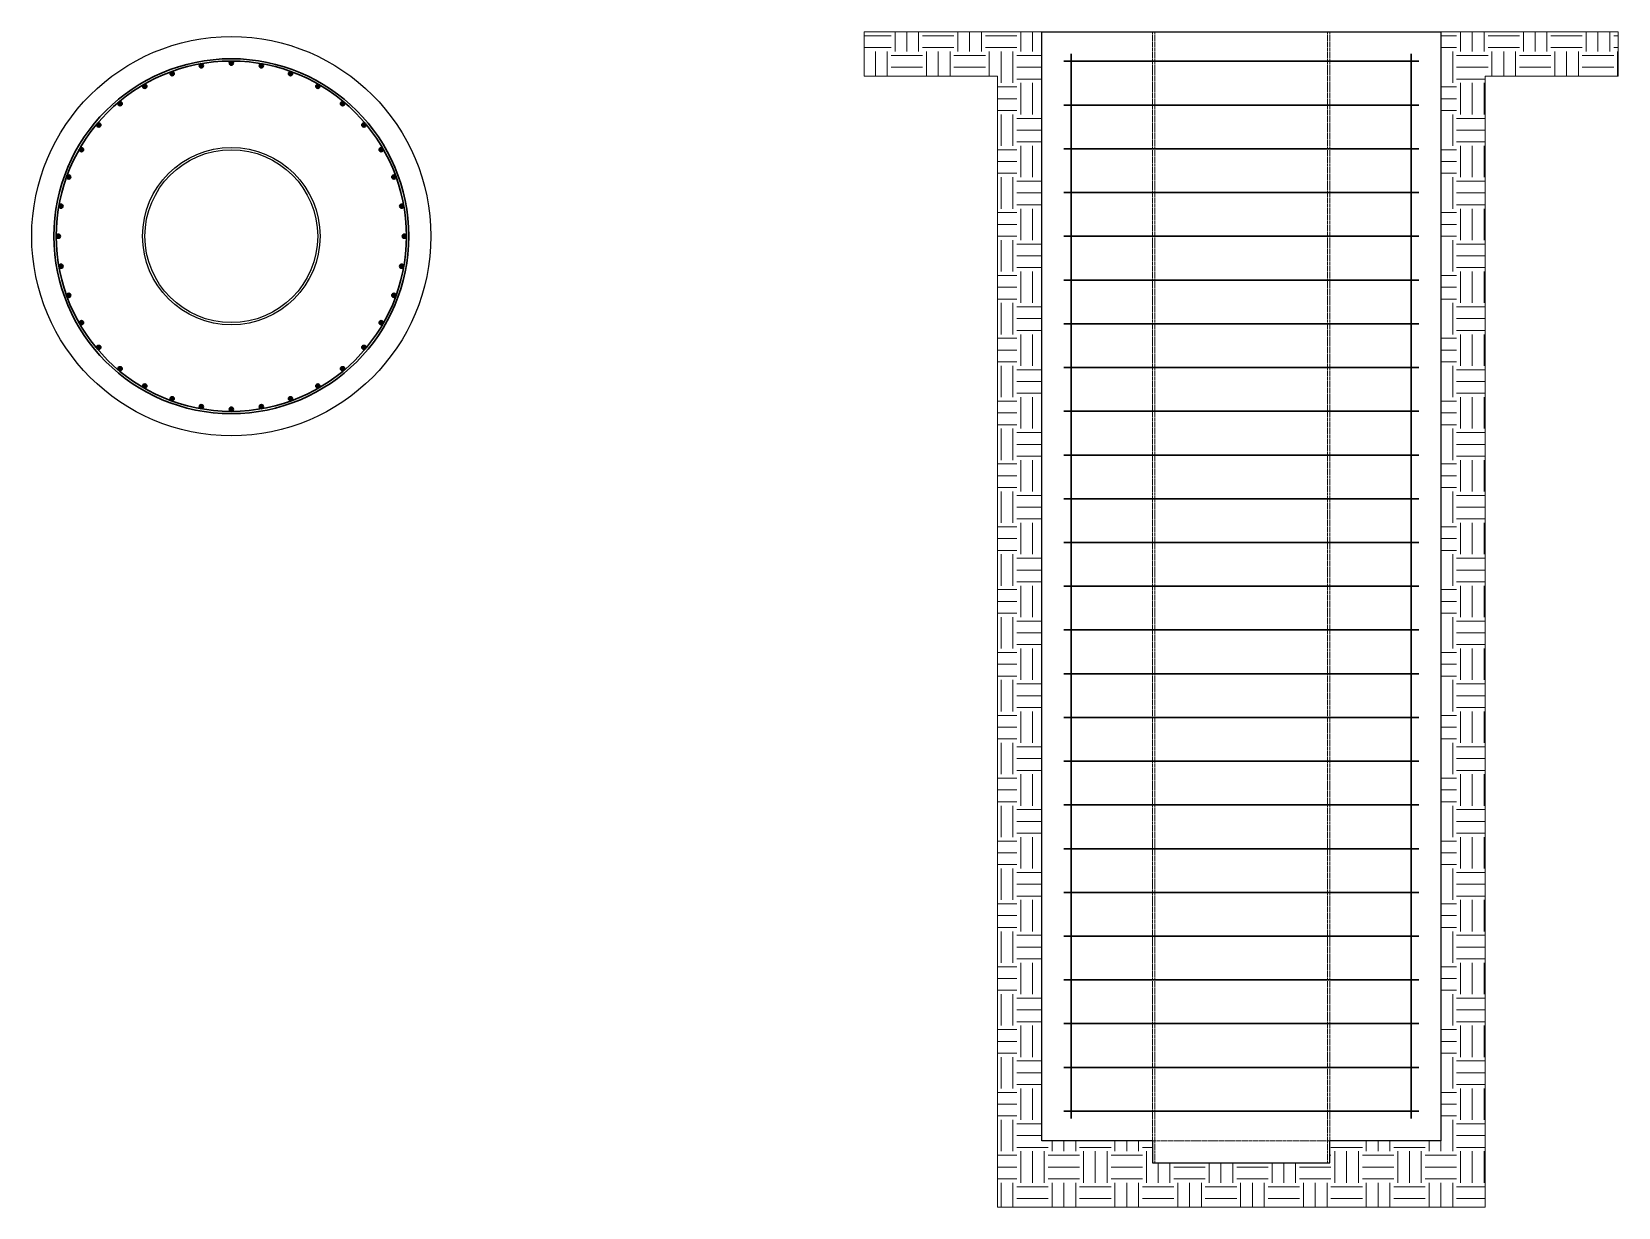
# Model space of a CAD drawing. Header units: inches. Extents: x -54 to 375, y -263 to 55.
import ezdxf

# ---------------------------------------------------------------- set-up
doc = ezdxf.new("R2010")
doc.units = ezdxf.units.IN
doc.header["$LTSCALE"] = 0.25
doc.header["$MEASUREMENT"] = 0
doc.linetypes.add('HIDDEN2', pattern=[0.1875, 0.125, -0.0625])
for name, color, linetype, lineweight in [('S-CONC', 11, 'Continuous', 25), ('S-CONC-HIDD', 1, 'HIDDEN2', 5), ('S-GRAD', 23, 'Continuous', 20), ('S-PATT', 8, 'Continuous', 5), ('S-RBAR', 6, 'Continuous', 30)]:
    doc.layers.add(name, color=color, linetype=linetype, lineweight=lineweight)
doc.layers.add('S-PATT-BOUN', color=125, linetype='Continuous', lineweight=5, plot=False)

# ---------------------------------------------------------------- blocks, each defined once
blk = doc.blocks.new('*U27')
at = {"layer": 'S-PATT'}
h = blk.add_hatch(color=256, dxfattribs=at)
h.dxf.hatch_style = 1
edge = h.paths.add_edge_path()
edge.add_arc((0, 0), 0.564, 0, 360)
at = {"layer": 'S-RBAR'}
blk.add_circle((0, 0), 0.564, dxfattribs=at)
blk = doc.blocks.new('*U28')
at = {"layer": 'S-RBAR', "color": 0, "linetype": 'ByBlock', "lineweight": -2, "transparency": 16777216}
for p, rotation in [((10.98, 69.13), 10.00000000000001), ((27.24, 69.13), 350.0000000000001), ((3.1, 67.02), 19.99999999999999), ((35.12, 67.02), 340), ((-4.3, 63.57), 29.99999999999999), ((42.51, 63.57), 330.0000000000001), ((-10.98, 58.89), 40.00000000000001), ((49.2, 58.89), 320), ((-16.75, 53.12), 49.99999999999999), ((54.97, 53.12), 310), ((-21.43, 46.44), 59.99999999999999), ((59.65, 46.44), 300.0000000000001), ((-24.88, 39.05), 70), ((63.1, 39.05), 290.0000000000001), ((-26.99, 31.16), 80.00000000000001), ((65.21, 31.16), 280), ((-27.7, 23.03), 90), ((65.92, 23.03), 270), ((-26.99, 14.91), 99.99999999999999), ((65.21, 14.91), 260), ((-24.88, 7.02), 110), ((63.1, 7.02), 250), ((-21.43, -0.37), 120), ((59.65, -0.37), 240), ((-16.75, -7.06), 130), ((54.97, -7.06), 230), ((-10.98, -12.83), 140), ((49.2, -12.83), 220), ((-4.3, -17.51), 150), ((42.51, -17.51), 210), ((3.1, -20.95), 160), ((35.12, -20.95), 200), ((10.98, -23.07), 170.0000000000001), ((19.11, -23.78), 180), ((27.24, -23.07), 189.9999999999999)]:
    blk.add_blockref('*U27', p, dxfattribs=dict(at, rotation=rotation))
blk.add_blockref('*U27', (19.11, 69.85), dxfattribs=at)

msp = doc.modelspace()

# ---------------------------------------------------------------- hatches: boundary and pattern name
at = {"layer": 'S-PATT'}
h = msp.add_hatch(dxfattribs=at)
h.set_pattern_fill('EARTH', color=256, scale=34)
h.paths.add_polyline_path([(375.25, 55.31), (327.25, 55.31), (327.25, -244.69), (297.25, -244.69), (297.25, -250.69), (249.25, -250.69), (249.25, -244.69), (249.25, -250.69), (249.25, -244.69), (219.25, -244.69), (219.25, 55.31), (171.25, 55.31), (171.25, 43.31), (207.25, 43.31), (207.25, -262.69), (339.25, -262.69), (339.25, 43.31), (375.25, 43.31)])

# ---------------------------------------------------------------- linework, layer by layer
at = {"layer": 'S-CONC'}
for points in [[(249.25, -244.69), (219.25, -244.69), (219.25, 55.31), (327.25, 55.31), (327.25, -244.69), (297.25, -244.69)], [(249.25, -244.69), (249.25, -250.69), (297.25, -250.69), (297.25, -244.69)]]:
    msp.add_lwpolyline(points, dxfattribs=at)
for radius in [54, 24, 23.38]:
    msp.add_circle((0, 0), radius, dxfattribs=at)
at = {"layer": 'S-CONC-HIDD'}
for p, q in [((249.25, 55.31), (249.25, -250.69)), ((249.87, 55.31), (249.87, -250.69)), ((296.62, 55.31), (296.62, -250.69)), ((297.25, 55.31), (297.25, -250.69)), ((249.25, -244.69), (297.25, -244.69))]:
    msp.add_line(p, q, dxfattribs=at)
at = {"layer": 'S-GRAD'}
for p, q in [((219.25, 55.31), (171.25, 55.31)), ((327.25, 55.31), (375.25, 55.31))]:
    msp.add_line(p, q, dxfattribs=at)
at = {"layer": 'S-PATT-BOUN'}
msp.add_lwpolyline([(375.25, 55.31), (327.25, 55.31), (327.25, -244.69), (297.25, -244.69), (297.25, -250.69), (297.25, -250.69), (249.25, -250.69), (249.25, -244.69), (249.25, -250.69), (249.25, -244.69), (219.25, -244.69), (219.25, 55.31), (171.25, 55.31), (171.25, 43.31), (207.25, 43.31), (207.25, -262.69), (339.25, -262.69), (339.25, 43.31), (375.25, 43.31)], close=True, dxfattribs=at)
at = {"layer": 'S-RBAR'}
for p, q in [((225.25, 47.31), (321.25, 47.31)), ((227.25, -238.69), (227.25, 49.31)), ((319.25, 49.31), (319.25, -238.69)), ((225.25, 35.48), (321.25, 35.48)), ((225.25, 23.64), (321.25, 23.64)), ((225.25, 11.81), (321.25, 11.81)), ((225.25, -0.02), (321.25, -0.02)), ((225.25, -11.86), (321.25, -11.86)), ((225.25, -23.69), (321.25, -23.69)), ((225.25, -35.52), (321.25, -35.52)), ((225.25, -47.36), (321.25, -47.36)), ((225.25, -59.19), (321.25, -59.19)), ((225.25, -71.02), (321.25, -71.02)), ((225.25, -82.86), (321.25, -82.86)), ((225.25, -94.69), (321.25, -94.69)), ((225.25, -106.52), (321.25, -106.52)), ((225.25, -118.36), (321.25, -118.36)), ((225.25, -130.19), (321.25, -130.19)), ((225.25, -142.02), (321.25, -142.02)), ((225.25, -153.86), (321.25, -153.86)), ((225.25, -165.69), (321.25, -165.69)), ((225.25, -177.52), (321.25, -177.52)), ((225.25, -189.36), (321.25, -189.36)), ((225.25, -201.19), (321.25, -201.19)), ((225.25, -213.02), (321.25, -213.02)), ((225.25, -224.86), (321.25, -224.86)), ((321.25, -236.69), (225.25, -236.69))]:
    msp.add_line(p, q, dxfattribs=at)
for radius in [48, 47.38]:
    msp.add_circle((0, 0), radius, dxfattribs=at)

# ---------------------------------------------------------------- block references
msp.add_blockref('*U28', (-19.11, -23.03), dxfattribs=at)

doc.saveas('drawing.dxf')
